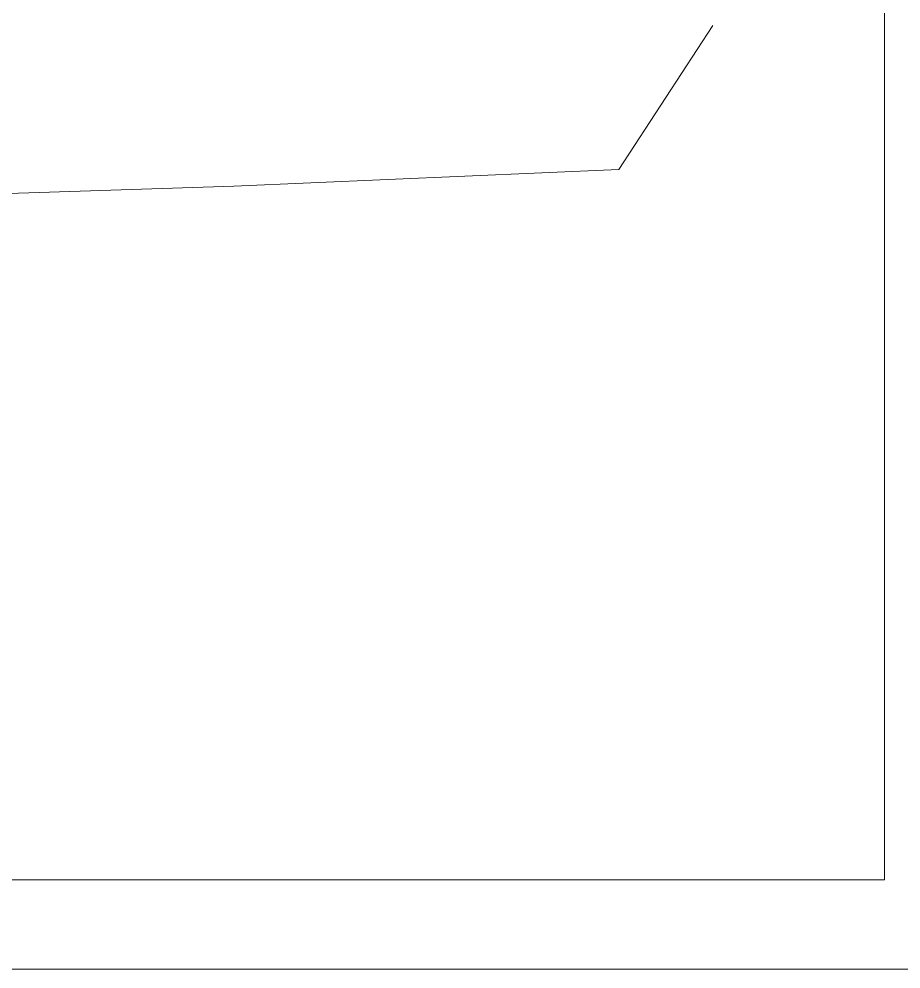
# Model space of a CAD drawing. Header units: millimetres. Extents: x 5 to 415, y 5 to 287.
# Drawn here: x 238.3 to 332.7, y 4.9 to 106.5 of the extents above; entities that cross this region are included whole.
import ezdxf

# ---------------------------------------------------------------- set-up
doc = ezdxf.new("R2010")
doc.units = ezdxf.units.MM
doc.layers.add('GA_BACKGROUND', color=253, linetype='Continuous')
doc.layers.add('SHEET_GEOMETRY', color=7, linetype='Continuous')

msp = doc.modelspace()

# ---------------------------------------------------------------- linework, layer by layer
at = {"layer": 'GA_BACKGROUND', "lineweight": 0}
for p, q in [((312.53, 105.8), (302.5, 90.41)), ((302.5, 90.41), (261.32, 88.64)), ((261.32, 88.64), (190.45, 86.29))]:
    msp.add_line(p, q, dxfattribs=at)
at = {"layer": 'SHEET_GEOMETRY', "lineweight": 15}
for p, q in [((330.91, 276.19), (330.91, 14.43)), ((330.91, 14.43), (15.88, 14.43)), ((414.51, 4.9), (4.94, 4.9))]:
    msp.add_line(p, q, dxfattribs=at)

doc.saveas('drawing.dxf')
